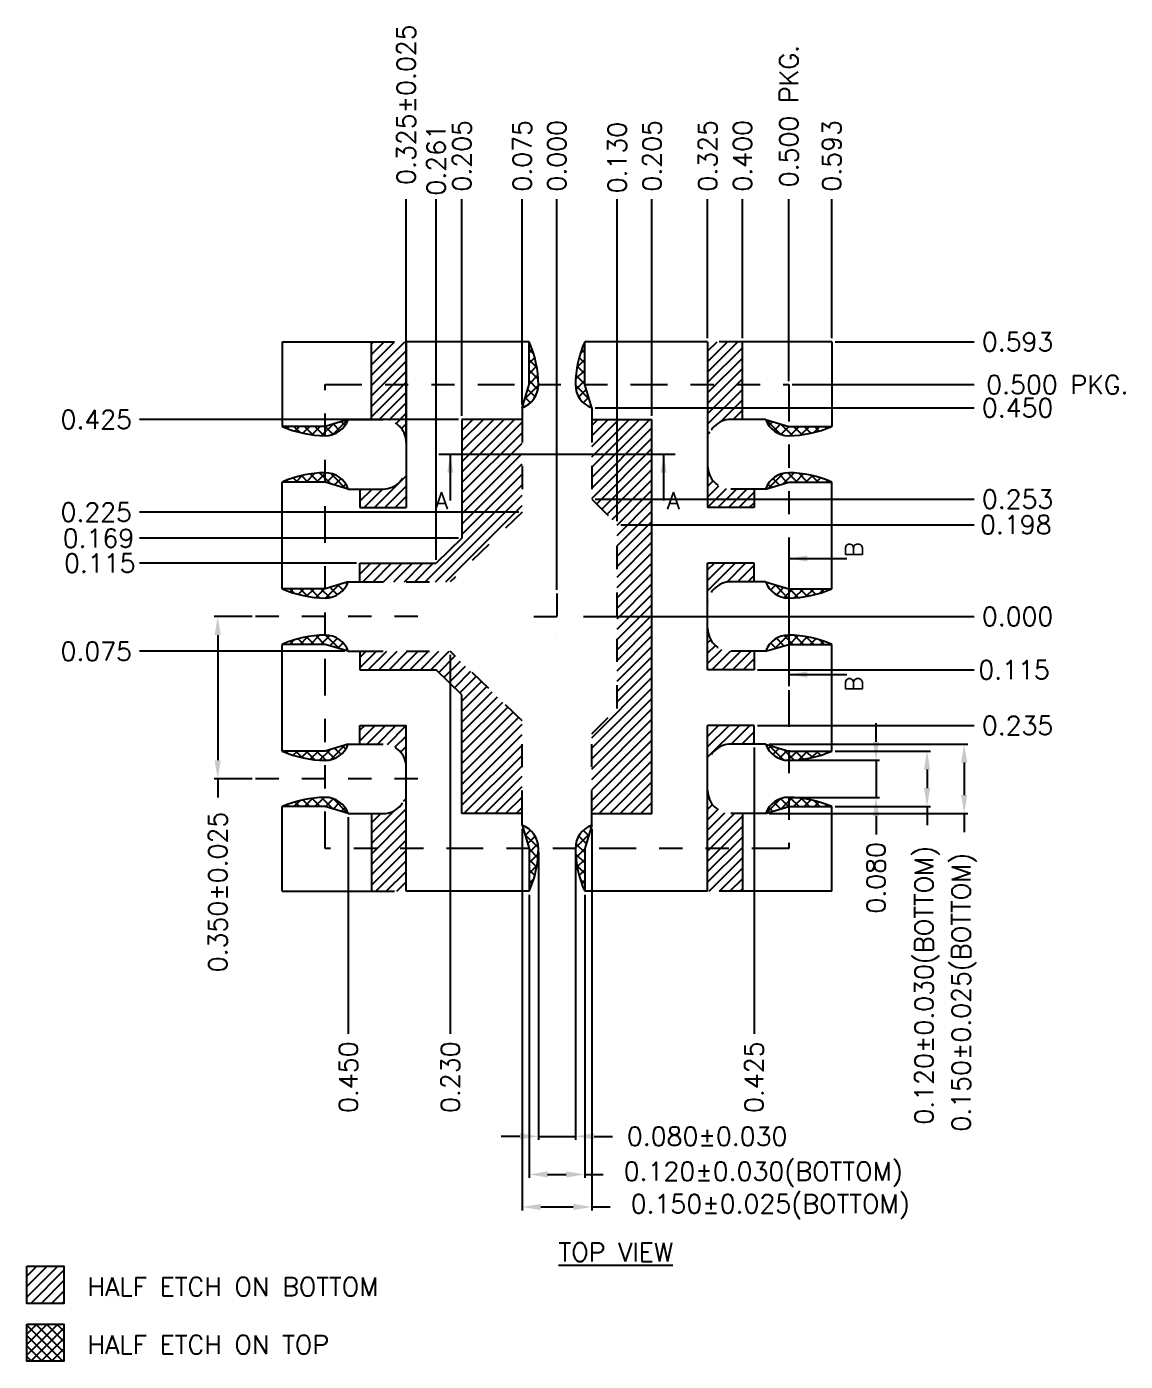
# Model space of a CAD drawing. Header units: millimetres. Extents: x 425.67 to 433.47, y 107.94 to 113.69.
# Drawn here: x 425.67 to 430.4, y 107.94 to 113.69 of the extents above; entities that cross this region are included whole.
import ezdxf
from ezdxf.enums import TextEntityAlignment as Align

# ---------------------------------------------------------------- set-up
doc = ezdxf.new("R2010")
doc.units = ezdxf.units.MM
doc.header["$LTSCALE"] = 0.5
doc.header["$PDMODE"] = 98
for name, pattern in [('CENTER', [50.8, 31.75, -6.35, 6.35, -6.35]), ('HIDDEN', [0.375, 0.25, -0.125]), ('PHANTOM2', [31.75, 15.875, -3.175, 3.175, -3.175, 3.175, -3.175])]:
    doc.linetypes.add(name, pattern=pattern)
for name, color, linetype in [('1D', 4, 'Continuous'), ('BTM', 7, 'HIDDEN'), ('CEN', 2, 'CENTER'), ('DIM', 3, 'Continuous'), ('HEB', 4, 'Continuous'), ('HET', 6, 'Continuous'), ('PKG', 1, 'PHANTOM2')]:
    doc.layers.add(name, color=color, linetype=linetype)
doc.styles.add('ADESK1', font='romans')
doc.styles.add('SIMPLEX', font='simplex.shx')
doc.dimstyles.new('Standard4', dxfattribs={"dimtxt": 0.08, "dimasz": 0.08, "dimexe": 0.015, "dimexo": 0.015, "dimgap": 0.027, "dimtad": 1, "dimdec": 3, "dimlfac": 0.5, "dimrnd": 0.0005, "dimzin": 1, "dimtxsty": 'SIMPLEX', "dimcen": 0.1905, "dimclrd": 256, "dimclre": 256, "dimclrt": 256, "dimazin": 3, "dimtp": 0.03, "dimtm": 0.05, "dimtfac": 0.8, "dimtdec": 3, "dimtmove": 0, "dimatfit": 3, "dimfxl": 0.05, "dimtzin": 4, "dimlwd": -1, "dimlwe": -1})
pattern_1 = [(45, (427.95316, 111.149152), (-0.02245064, 0.02245064), []), (135, (427.95316, 111.149152), (-0.02245064, -0.02245064), [])]

# ---------------------------------------------------------------- blocks, each defined once
blk = doc.blocks.new('*D101')
at = {"layer": 'Defpoints', "color": 0, "ltscale": 0.001, "transparency": 16777216}
for p in [(428.9532, 112.1492), (429.7532, 112.1492), (427.9532, 111.1492)]:
    blk.add_point(p, dxfattribs=at)
at = {"layer": 'DIM', "ltscale": 0.001, "transparency": 16777216}
blk.add_line((428.9682, 112.1492), (429.7532, 112.1492), dxfattribs=at)
at = {"layer": 'DIM', "color": 1, "ltscale": 0.001, "transparency": 16777216, "insert": (430.1116, 112.1492), "char_height": 0.08, "attachment_point": 5, "style": 'SIMPLEX'}
blk.add_mtext('\\A1;0.500 PKG.', dxfattribs=at)
blk = doc.blocks.new('*D102')
at = {"layer": 'Defpoints', "color": 0, "ltscale": 0.001, "transparency": 16777216}
for p in [(428.9532, 112.9492), (428.9532, 112.1492), (427.9532, 111.1492)]:
    blk.add_point(p, dxfattribs=at)
at = {"layer": 'DIM', "ltscale": 0.001, "transparency": 16777216}
blk.add_line((428.9532, 112.1642), (428.9532, 112.9492), dxfattribs=at)
at = {"layer": 'DIM', "color": 1, "ltscale": 0.001, "transparency": 16777216, "insert": (428.9532, 113.3076), "char_height": 0.08, "attachment_point": 5, "rotation": 90, "style": 'SIMPLEX'}
blk.add_mtext('\\A1;0.500 PKG.', dxfattribs=at)
blk = doc.blocks.new('*D103')
at = {"layer": 'Defpoints', "color": 0, "ltscale": 0.001, "transparency": 16777216}
for p in [(429.1382, 112.3342), (429.7532, 112.3342), (427.9532, 111.1492)]:
    blk.add_point(p, dxfattribs=at)
at = {"layer": 'DIM', "ltscale": 0.001, "transparency": 16777216}
blk.add_line((429.1532, 112.3342), (429.7532, 112.3342), dxfattribs=at)
at = {"layer": 'DIM', "ltscale": 0.001, "transparency": 16777216, "insert": (429.9402, 112.3342), "char_height": 0.08, "attachment_point": 5, "style": 'SIMPLEX'}
blk.add_mtext('\\A1;0.593', dxfattribs=at)
blk = doc.blocks.new('*D104')
at = {"layer": 'Defpoints', "color": 0, "ltscale": 0.001, "transparency": 16777216}
for p in [(429.1382, 112.9492), (429.1382, 112.3342), (427.9532, 111.1492)]:
    blk.add_point(p, dxfattribs=at)
at = {"layer": 'DIM', "ltscale": 0.001, "transparency": 16777216}
blk.add_line((429.1382, 112.3492), (429.1382, 112.9492), dxfattribs=at)
at = {"layer": 'DIM', "ltscale": 0.001, "transparency": 16777216, "insert": (429.1382, 113.1362), "char_height": 0.08, "attachment_point": 5, "rotation": 90, "style": 'SIMPLEX'}
blk.add_mtext('\\A1;0.593', dxfattribs=at)
blk = doc.blocks.new('*D105')
at = {"layer": 'Defpoints', "color": 0, "ltscale": 0.001, "transparency": 16777216}
for p in [(427.9532, 112.9492), (427.9532, 111.2492), (427.9532, 111.1492)]:
    blk.add_point(p, dxfattribs=at)
at = {"layer": 'DIM', "ltscale": 0.001, "transparency": 16777216}
blk.add_line((427.9532, 111.2642), (427.9532, 112.9492), dxfattribs=at)
at = {"layer": 'DIM', "ltscale": 0.001, "transparency": 16777216, "insert": (427.9532, 113.1362), "char_height": 0.08, "attachment_point": 5, "rotation": 90, "style": 'SIMPLEX'}
blk.add_mtext('\\A1;0.000', dxfattribs=at)
blk = doc.blocks.new('*D106')
at = {"layer": 'Defpoints', "color": 0, "ltscale": 0.001, "transparency": 16777216}
for p in [(427.9532, 111.1492), (428.0532, 111.1492), (429.7532, 111.1492)]:
    blk.add_point(p, dxfattribs=at)
at = {"layer": 'DIM', "ltscale": 0.001, "transparency": 16777216}
blk.add_line((428.0682, 111.1492), (429.7532, 111.1492), dxfattribs=at)
at = {"layer": 'DIM', "ltscale": 0.001, "transparency": 16777216, "insert": (429.9402, 111.1492), "char_height": 0.08, "attachment_point": 5, "style": 'SIMPLEX'}
blk.add_mtext('\\A1;0.000', dxfattribs=at)
blk = doc.blocks.new('*D107')
at = {"layer": 'Defpoints', "color": 0, "ltscale": 0.001, "transparency": 16777216}
for p in [(428.7532, 112.9492), (428.7532, 112.3342), (427.9532, 111.1492)]:
    blk.add_point(p, dxfattribs=at)
at = {"layer": 'DIM', "ltscale": 0.001, "transparency": 16777216}
blk.add_line((428.7532, 112.3492), (428.7532, 112.9492), dxfattribs=at)
at = {"layer": 'DIM', "ltscale": 0.001, "transparency": 16777216, "insert": (428.7532, 113.1362), "char_height": 0.08, "attachment_point": 5, "rotation": 90, "style": 'SIMPLEX'}
blk.add_mtext('\\A1;0.400', dxfattribs=at)
blk = doc.blocks.new('*D108')
at = {"layer": 'Defpoints', "color": 0, "ltscale": 0.001, "transparency": 16777216}
for p in [(428.6032, 112.9492), (428.6032, 112.3342), (427.9532, 111.1492)]:
    blk.add_point(p, dxfattribs=at)
at = {"layer": 'DIM', "ltscale": 0.001, "transparency": 16777216}
blk.add_line((428.6032, 112.3492), (428.6032, 112.9492), dxfattribs=at)
at = {"layer": 'DIM', "ltscale": 0.001, "transparency": 16777216, "insert": (428.6032, 113.1362), "char_height": 0.08, "attachment_point": 5, "rotation": 90, "style": 'SIMPLEX'}
blk.add_mtext('\\A1;0.325', dxfattribs=at)
blk = doc.blocks.new('*D109')
at = {"layer": 'Defpoints', "color": 0, "ltscale": 0.001, "transparency": 16777216}
for p in [(428.3632, 112.9492), (428.3632, 111.9992), (427.9532, 111.1492)]:
    blk.add_point(p, dxfattribs=at)
at = {"layer": 'DIM', "ltscale": 0.001, "transparency": 16777216}
blk.add_line((428.3632, 112.0142), (428.3632, 112.9492), dxfattribs=at)
at = {"layer": 'DIM', "ltscale": 0.001, "transparency": 16777216, "insert": (428.3632, 113.1362), "char_height": 0.08, "attachment_point": 5, "rotation": 90, "style": 'SIMPLEX'}
blk.add_mtext('\\A1;0.205', dxfattribs=at)
blk = doc.blocks.new('*D110')
at = {"layer": 'Defpoints', "color": 0, "ltscale": 0.001, "transparency": 16777216}
for p in [(428.2132, 112.9492), (428.2132, 111.5452), (427.9532, 111.1492)]:
    blk.add_point(p, dxfattribs=at)
at = {"layer": 'DIM', "ltscale": 0.001, "transparency": 16777216}
blk.add_line((428.2132, 111.5602), (428.2132, 112.9492), dxfattribs=at)
at = {"layer": 'DIM', "ltscale": 0.001, "transparency": 16777216, "insert": (428.2132, 113.1285), "char_height": 0.08, "attachment_point": 5, "rotation": 90, "style": 'SIMPLEX'}
blk.add_mtext('\\A1;0.130', dxfattribs=at)
blk = doc.blocks.new('*D111')
at = {"layer": 'Defpoints', "color": 0, "ltscale": 0.001, "transparency": 16777216}
for p in [(428.2132, 111.5452), (429.7532, 111.5452), (427.9532, 111.1492)]:
    blk.add_point(p, dxfattribs=at)
at = {"layer": 'DIM', "ltscale": 0.001, "transparency": 16777216}
blk.add_line((428.2282, 111.5452), (429.7532, 111.5452), dxfattribs=at)
at = {"layer": 'DIM', "ltscale": 0.001, "transparency": 16777216, "insert": (429.9325, 111.5452), "char_height": 0.08, "attachment_point": 5, "style": 'SIMPLEX'}
blk.add_mtext('\\A1;0.198', dxfattribs=at)
blk = doc.blocks.new('*D112')
at = {"layer": 'Defpoints', "color": 0, "ltscale": 0.001, "transparency": 16777216}
for p in [(428.1032, 111.6552), (429.7532, 111.6552), (427.9532, 111.1492)]:
    blk.add_point(p, dxfattribs=at)
at = {"layer": 'DIM', "ltscale": 0.001, "transparency": 16777216}
blk.add_line((428.1182, 111.6552), (429.7532, 111.6552), dxfattribs=at)
at = {"layer": 'DIM', "ltscale": 0.001, "transparency": 16777216, "insert": (429.9402, 111.6552), "char_height": 0.08, "attachment_point": 5, "style": 'SIMPLEX'}
blk.add_mtext('\\A1;0.253', dxfattribs=at)
blk = doc.blocks.new('*D113')
at = {"layer": 'Defpoints', "color": 0, "ltscale": 0.001, "transparency": 16777216}
for p in [(426.1532, 111.5992), (427.8032, 111.5992), (427.9532, 111.1492)]:
    blk.add_point(p, dxfattribs=at)
at = {"layer": 'DIM', "ltscale": 0.001, "transparency": 16777216}
blk.add_line((427.7882, 111.5992), (426.1532, 111.5992), dxfattribs=at)
at = {"layer": 'DIM', "ltscale": 0.001, "transparency": 16777216, "insert": (425.9662, 111.5992), "char_height": 0.08, "attachment_point": 5, "style": 'SIMPLEX'}
blk.add_mtext('\\A1;0.225', dxfattribs=at)
blk = doc.blocks.new('*D114')
at = {"layer": 'Defpoints', "color": 0, "ltscale": 0.001, "transparency": 16777216}
for p in [(426.1532, 111.3792), (427.1032, 111.3792), (427.9532, 111.1492)]:
    blk.add_point(p, dxfattribs=at)
at = {"layer": 'DIM', "ltscale": 0.001, "transparency": 16777216}
blk.add_line((427.0882, 111.3792), (426.1532, 111.3792), dxfattribs=at)
at = {"layer": 'DIM', "ltscale": 0.001, "transparency": 16777216, "insert": (425.9814, 111.3792), "char_height": 0.08, "attachment_point": 5, "style": 'SIMPLEX'}
blk.add_mtext('\\A1;0.115', dxfattribs=at)
blk = doc.blocks.new('*D115')
at = {"layer": 'Defpoints', "color": 0, "ltscale": 0.001, "transparency": 16777216}
for p in [(427.9532, 111.1492), (428.8032, 110.9192), (429.7532, 110.9192)]:
    blk.add_point(p, dxfattribs=at)
at = {"layer": 'DIM', "ltscale": 0.001, "transparency": 16777216}
blk.add_line((428.8182, 110.9192), (429.7532, 110.9192), dxfattribs=at)
at = {"layer": 'DIM', "ltscale": 0.001, "transparency": 16777216, "insert": (429.9249, 110.9192), "char_height": 0.08, "attachment_point": 5, "style": 'SIMPLEX'}
blk.add_mtext('\\A1;0.115', dxfattribs=at)
blk = doc.blocks.new('*D116')
at = {"layer": 'Defpoints', "color": 0, "ltscale": 0.001, "transparency": 16777216}
for p in [(427.9532, 111.1492), (428.8032, 110.6792), (429.7532, 110.6792)]:
    blk.add_point(p, dxfattribs=at)
at = {"layer": 'DIM', "ltscale": 0.001, "transparency": 16777216}
blk.add_line((428.8182, 110.6792), (429.7532, 110.6792), dxfattribs=at)
at = {"layer": 'DIM', "ltscale": 0.001, "transparency": 16777216, "insert": (429.9402, 110.6792), "char_height": 0.08, "attachment_point": 5, "style": 'SIMPLEX'}
blk.add_mtext('\\A1;0.235', dxfattribs=at)
blk = doc.blocks.new('*D117')
at = {"layer": 'Defpoints', "color": 0, "ltscale": 0.001, "transparency": 16777216}
for p in [(427.9532, 111.1492), (428.8032, 110.5992), (428.8032, 109.3492)]:
    blk.add_point(p, dxfattribs=at)
at = {"layer": 'DIM', "ltscale": 0.001, "transparency": 16777216}
blk.add_line((428.8032, 110.5842), (428.8032, 109.3492), dxfattribs=at)
at = {"layer": 'DIM', "ltscale": 0.001, "transparency": 16777216, "insert": (428.8032, 109.1622), "char_height": 0.08, "attachment_point": 5, "rotation": 90, "style": 'SIMPLEX'}
blk.add_mtext('\\A1;0.425', dxfattribs=at)
blk = doc.blocks.new('*D118')
at = {"layer": 'Defpoints', "color": 0, "ltscale": 0.001, "transparency": 16777216}
for p in [(427.5432, 112.9492), (427.5432, 111.9992), (427.9532, 111.1492)]:
    blk.add_point(p, dxfattribs=at)
at = {"layer": 'DIM', "ltscale": 0.001, "transparency": 16777216}
blk.add_line((427.5432, 112.0142), (427.5432, 112.9492), dxfattribs=at)
at = {"layer": 'DIM', "ltscale": 0.001, "transparency": 16777216, "insert": (427.5432, 113.1362), "char_height": 0.08, "attachment_point": 5, "rotation": 90, "style": 'SIMPLEX'}
blk.add_mtext('\\A1;0.205', dxfattribs=at)
blk = doc.blocks.new('*D119')
at = {"layer": 'Defpoints', "color": 0, "ltscale": 0.001, "transparency": 16777216}
for p in [(427.9532, 111.1492), (427.4932, 110.9992), (427.4932, 109.3492)]:
    blk.add_point(p, dxfattribs=at)
at = {"layer": 'DIM', "ltscale": 0.001, "transparency": 16777216}
blk.add_line((427.4932, 110.9842), (427.4932, 109.3492), dxfattribs=at)
at = {"layer": 'DIM', "ltscale": 0.001, "transparency": 16777216, "insert": (427.4932, 109.1622), "char_height": 0.08, "attachment_point": 5, "rotation": 90, "style": 'SIMPLEX'}
blk.add_mtext('\\A1;0.230', dxfattribs=at)
blk = doc.blocks.new('*D120')
at = {"layer": 'Defpoints', "color": 0, "ltscale": 0.001, "transparency": 16777216}
for p in [(427.432, 112.9492), (427.432, 111.3792), (427.9532, 111.1492)]:
    blk.add_point(p, dxfattribs=at)
at = {"layer": 'DIM', "ltscale": 0.001, "transparency": 16777216}
blk.add_line((427.432, 111.3942), (427.432, 112.9492), dxfattribs=at)
at = {"layer": 'DIM', "ltscale": 0.001, "transparency": 16777216, "insert": (427.432, 113.119), "char_height": 0.08, "attachment_point": 5, "rotation": 90, "style": 'SIMPLEX'}
blk.add_mtext('\\A1;0.261', dxfattribs=at)
blk = doc.blocks.new('*D121')
at = {"layer": 'Defpoints', "color": 0, "ltscale": 0.001, "transparency": 16777216}
for p in [(426.1532, 111.4867), (427.5432, 111.4867), (427.9532, 111.1492)]:
    blk.add_point(p, dxfattribs=at)
at = {"layer": 'DIM', "ltscale": 0.001, "transparency": 16777216}
blk.add_line((427.5282, 111.4867), (426.1532, 111.4867), dxfattribs=at)
at = {"layer": 'DIM', "ltscale": 0.001, "transparency": 16777216, "insert": (425.9757, 111.4867), "char_height": 0.08, "attachment_point": 5, "style": 'SIMPLEX'}
blk.add_mtext('\\A1;0.169', dxfattribs=at)
blk = doc.blocks.new('*D122')
at = {"layer": 'Defpoints', "color": 0, "ltscale": 0.001, "transparency": 16777216}
for p in [(427.9532, 111.1492), (426.1532, 110.9992), (427.0532, 110.9992)]:
    blk.add_point(p, dxfattribs=at)
at = {"layer": 'DIM', "ltscale": 0.001, "transparency": 16777216}
blk.add_line((427.0382, 110.9992), (426.1532, 110.9992), dxfattribs=at)
at = {"layer": 'DIM', "ltscale": 0.001, "transparency": 16777216, "insert": (425.9662, 110.9992), "char_height": 0.08, "attachment_point": 5, "style": 'SIMPLEX'}
blk.add_mtext('\\A1;0.075', dxfattribs=at)
blk = doc.blocks.new('*D123')
at = {"layer": 'Defpoints', "color": 0, "ltscale": 0.001, "transparency": 16777216}
for p in [(427.8032, 112.9492), (427.8032, 112.0492), (427.9532, 111.1492)]:
    blk.add_point(p, dxfattribs=at)
at = {"layer": 'DIM', "ltscale": 0.001, "transparency": 16777216}
blk.add_line((427.8032, 112.0642), (427.8032, 112.9492), dxfattribs=at)
at = {"layer": 'DIM', "ltscale": 0.001, "transparency": 16777216, "insert": (427.8032, 113.1362), "char_height": 0.08, "attachment_point": 5, "rotation": 90, "style": 'SIMPLEX'}
blk.add_mtext('\\A1;0.075', dxfattribs=at)
blk = doc.blocks.new('*D124')
at = {"layer": 'Defpoints', "color": 0, "ltscale": 0.001, "transparency": 16777216}
for p in [(426.1532, 111.9992), (427.5432, 111.9992), (427.9532, 111.1492)]:
    blk.add_point(p, dxfattribs=at)
at = {"layer": 'DIM', "ltscale": 0.001, "transparency": 16777216}
blk.add_line((427.5282, 111.9992), (426.1532, 111.9992), dxfattribs=at)
at = {"layer": 'DIM', "ltscale": 0.001, "transparency": 16777216, "insert": (425.9662, 111.9992), "char_height": 0.08, "attachment_point": 5, "style": 'SIMPLEX'}
blk.add_mtext('\\A1;0.425', dxfattribs=at)
blk = doc.blocks.new('*D125')
at = {"layer": 'Defpoints', "color": 0, "ltscale": 0.001, "transparency": 16777216}
for p in [(427.9532, 111.1492), (427.0532, 110.2992), (427.0532, 109.3492)]:
    blk.add_point(p, dxfattribs=at)
at = {"layer": 'DIM', "ltscale": 0.001, "transparency": 16777216}
blk.add_line((427.0532, 110.2842), (427.0532, 109.3492), dxfattribs=at)
at = {"layer": 'DIM', "ltscale": 0.001, "transparency": 16777216, "insert": (427.0532, 109.1622), "char_height": 0.08, "attachment_point": 5, "rotation": 90, "style": 'SIMPLEX'}
blk.add_mtext('\\A1;0.450', dxfattribs=at)
blk = doc.blocks.new('*D126')
at = {"layer": 'Defpoints', "color": 0, "ltscale": 0.001, "transparency": 16777216}
for p in [(428.1032, 112.0492), (429.7532, 112.0492), (427.9532, 111.1492)]:
    blk.add_point(p, dxfattribs=at)
at = {"layer": 'DIM', "ltscale": 0.001, "transparency": 16777216}
blk.add_line((428.1182, 112.0492), (429.7532, 112.0492), dxfattribs=at)
at = {"layer": 'DIM', "ltscale": 0.001, "transparency": 16777216, "insert": (429.9402, 112.0492), "char_height": 0.08, "attachment_point": 5, "style": 'SIMPLEX'}
blk.add_mtext('\\A1;0.450', dxfattribs=at)
blk = doc.blocks.new('*D127')
at = {"layer": 'Defpoints', "color": 0, "ltscale": 0.001, "transparency": 16777216}
for p in [(428.8532, 110.5992), (428.8532, 110.2992), (429.7098, 110.2992)]:
    blk.add_point(p, dxfattribs=at)
at = {"layer": 'DIM', "ltscale": 0.001, "transparency": 16777216}
for p, q in [((428.8682, 110.5992), (429.7248, 110.5992)), ((429.7098, 110.5192), (429.7098, 110.3792)), ((428.8682, 110.2992), (429.7248, 110.2992)), ((429.7098, 110.2992), (429.7098, 110.2192))]:
    blk.add_line(p, q, dxfattribs=at)
for points in [[(429.6965, 110.5192), (429.7231, 110.5192), (429.7098, 110.5992)], [(429.6965, 110.3792), (429.7231, 110.3792), (429.7098, 110.2992)]]:
    blk.add_solid(points, dxfattribs=at)
at = {"layer": 'DIM', "ltscale": 0.001, "transparency": 16777216, "insert": (429.7098, 109.5293), "char_height": 0.08, "attachment_point": 5, "rotation": 90, "style": 'SIMPLEX'}
blk.add_mtext('\\A1;0.150%%p0.025(BOTTOM)', dxfattribs=at)
blk = doc.blocks.new('*D128')
at = {"layer": 'Defpoints', "color": 0, "ltscale": 0.001, "transparency": 16777216}
for p in [(429.1382, 110.5692), (429.1382, 110.3292), (429.5497, 110.3292)]:
    blk.add_point(p, dxfattribs=at)
at = {"layer": 'DIM', "ltscale": 0.001, "transparency": 16777216}
for p, q in [((429.1532, 110.5692), (429.5647, 110.5692)), ((429.5497, 110.4892), (429.5497, 110.4092)), ((429.1532, 110.3292), (429.5647, 110.3292)), ((429.5497, 110.3292), (429.5497, 110.2492))]:
    blk.add_line(p, q, dxfattribs=at)
for points in [[(429.5363, 110.4892), (429.563, 110.4892), (429.5497, 110.5692)], [(429.5363, 110.4092), (429.563, 110.4092), (429.5497, 110.3292)]]:
    blk.add_solid(points, dxfattribs=at)
at = {"layer": 'DIM', "ltscale": 0.001, "transparency": 16777216, "insert": (429.5497, 109.5593), "char_height": 0.08, "attachment_point": 5, "rotation": 90, "style": 'SIMPLEX'}
blk.add_mtext('\\A1;0.120%%P0.030(BOTTOM)', dxfattribs=at)
blk = doc.blocks.new('*D129')
at = {"layer": 'Defpoints', "color": 0, "ltscale": 0.001, "transparency": 16777216}
for p in [(428.9532, 110.5292), (428.9532, 110.3692), (429.3296, 110.3692)]:
    blk.add_point(p, dxfattribs=at)
at = {"layer": 'DIM', "ltscale": 0.001, "transparency": 16777216}
for p, q in [((429.3296, 110.6092), (429.3296, 110.6892)), ((428.9682, 110.5292), (429.3446, 110.5292)), ((429.3296, 110.5292), (429.3296, 110.3692)), ((428.9682, 110.3692), (429.3446, 110.3692)), ((429.3296, 110.2892), (429.3296, 110.2092))]:
    blk.add_line(p, q, dxfattribs=at)
for points in [[(429.3163, 110.6092), (429.3429, 110.6092), (429.3296, 110.5292)], [(429.3163, 110.2892), (429.3429, 110.2892), (429.3296, 110.3692)]]:
    blk.add_solid(points, dxfattribs=at)
at = {"layer": 'DIM', "ltscale": 0.001, "transparency": 16777216, "insert": (429.3296, 110.0222), "char_height": 0.08, "attachment_point": 5, "rotation": 90, "style": 'SIMPLEX'}
blk.add_mtext('\\A1;0.080', dxfattribs=at)
blk = doc.blocks.new('*D130')
at = {"layer": 'Defpoints', "color": 0, "ltscale": 0.001, "transparency": 16777216}
for p in [(427.8032, 110.2492), (428.1032, 110.2492), (428.1032, 108.6028)]:
    blk.add_point(p, dxfattribs=at)
at = {"layer": 'DIM', "ltscale": 0.001, "transparency": 16777216}
for p, q in [((427.8032, 110.2342), (427.8032, 108.5878)), ((428.1032, 110.2342), (428.1032, 108.5878)), ((427.8832, 108.6028), (428.0232, 108.6028)), ((428.1032, 108.6028), (428.1832, 108.6028))]:
    blk.add_line(p, q, dxfattribs=at)
for points in [[(427.8832, 108.6161), (427.8832, 108.5894), (427.8032, 108.6028)], [(428.0232, 108.6161), (428.0232, 108.5894), (428.1032, 108.6028)]]:
    blk.add_solid(points, dxfattribs=at)
at = {"layer": 'DIM', "ltscale": 0.001, "transparency": 16777216, "insert": (428.873, 108.6028), "char_height": 0.08, "attachment_point": 5, "style": 'SIMPLEX'}
blk.add_mtext('\\A1;0.150%%p0.025(BOTTOM)', dxfattribs=at)
blk = doc.blocks.new('*D140')
at = {"layer": 'Defpoints', "color": 0, "ltscale": 0.001, "transparency": 16777216}
for p in [(426.6532, 111.1492), (426.4901, 110.4492), (426.6532, 110.4492)]:
    blk.add_point(p, dxfattribs=at)
at = {"layer": 'DIM', "ltscale": 0.001, "transparency": 16777216}
for p, q in [((426.6382, 111.1492), (426.4751, 111.1492)), ((426.4901, 111.0692), (426.4901, 110.5292)), ((426.6382, 110.4492), (426.4751, 110.4492)), ((426.4901, 110.4492), (426.4901, 110.3692))]:
    blk.add_line(p, q, dxfattribs=at)
for points in [[(426.4767, 111.0692), (426.5034, 111.0692), (426.4901, 111.1492)], [(426.4767, 110.5292), (426.5034, 110.5292), (426.4901, 110.4492)]]:
    blk.add_solid(points, dxfattribs=at)
at = {"layer": 'DIM', "ltscale": 0.001, "transparency": 16777216, "insert": (426.4901, 109.9612), "char_height": 0.08, "attachment_point": 5, "rotation": 90, "style": 'SIMPLEX'}
blk.add_mtext('\\A1;0.350%%P0.025', dxfattribs=at)
blk = doc.blocks.new('*D141')
at = {"layer": 'Defpoints', "color": 0, "ltscale": 0.001, "transparency": 16777216}
for p in [(427.8332, 109.9642), (428.0732, 109.9642), (428.0732, 108.7431)]:
    blk.add_point(p, dxfattribs=at)
at = {"layer": 'DIM', "ltscale": 0.001, "transparency": 16777216}
for p, q in [((427.8332, 109.9492), (427.8332, 108.7281)), ((428.0732, 109.9492), (428.0732, 108.7281)), ((427.9132, 108.7431), (427.9932, 108.7431)), ((428.0732, 108.7431), (428.1532, 108.7431))]:
    blk.add_line(p, q, dxfattribs=at)
for points in [[(427.9132, 108.7565), (427.9132, 108.7298), (427.8332, 108.7431)], [(427.9932, 108.7565), (427.9932, 108.7298), (428.0732, 108.7431)]]:
    blk.add_solid(points, dxfattribs=at)
at = {"layer": 'DIM', "ltscale": 0.001, "transparency": 16777216, "insert": (428.843, 108.7431), "char_height": 0.08, "attachment_point": 5, "style": 'SIMPLEX'}
blk.add_mtext('\\A1;0.120%%P0.030(BOTTOM)', dxfattribs=at)
blk = doc.blocks.new('*D142')
at = {"layer": 'Defpoints', "color": 0, "ltscale": 0.001, "transparency": 16777216}
for p in [(427.8732, 110.1492), (428.0332, 110.1492), (428.0332, 108.9071)]:
    blk.add_point(p, dxfattribs=at)
at = {"layer": 'DIM', "ltscale": 0.001, "transparency": 16777216}
for p, q in [((427.8732, 110.1342), (427.8732, 108.8921)), ((428.0332, 110.1342), (428.0332, 108.8921)), ((427.7932, 108.9071), (427.7132, 108.9071)), ((427.8732, 108.9071), (428.0332, 108.9071)), ((428.1132, 108.9071), (428.1932, 108.9071))]:
    blk.add_line(p, q, dxfattribs=at)
for points in [[(427.7932, 108.9205), (427.7932, 108.8938), (427.8732, 108.9071)], [(428.1132, 108.9205), (428.1132, 108.8938), (428.0332, 108.9071)]]:
    blk.add_solid(points, dxfattribs=at)
at = {"layer": 'DIM', "ltscale": 0.001, "transparency": 16777216, "insert": (428.6011, 108.9071), "char_height": 0.08, "attachment_point": 5, "style": 'SIMPLEX'}
blk.add_mtext('\\A1;0.080%%P0.030', dxfattribs=at)
blk = doc.blocks.new('*D181')
at = {"layer": 'Defpoints', "color": 0, "ltscale": 0.001, "transparency": 16777216}
for p in [(427.3032, 112.9492), (427.3032, 111.8992), (427.9532, 111.1492)]:
    blk.add_point(p, dxfattribs=at)
at = {"layer": 'DIM', "ltscale": 0.001, "transparency": 16777216}
blk.add_line((427.3032, 111.9142), (427.3032, 112.9492), dxfattribs=at)
at = {"layer": 'DIM', "ltscale": 0.001, "transparency": 16777216, "insert": (427.3032, 113.3571), "char_height": 0.08, "attachment_point": 5, "rotation": 90, "style": 'SIMPLEX'}
blk.add_mtext('\\A1;0.325%%P0.025', dxfattribs=at)

msp = doc.modelspace()

# ---------------------------------------------------------------- hatches: boundary and pattern name
at = {"layer": 'HEB'}
h = msp.add_hatch(dxfattribs=at)
h.set_pattern_fill('ANSI31', color=256, scale=0.01)
h.set_pattern_definition([(45, (427.95316, 111.149152), (-0.02245064, 0.02245064), [])])
h.paths.add_polyline_path([(428.8032, 111.6992), (428.7032, 111.6992, -0.414214), (428.6032, 111.7992), (428.6032, 111.6192), (428.8032, 111.6192)])
h.paths.add_polyline_path([(428.7532, 112.1492), (428.6032, 112.1492), (428.6032, 111.8992, -0.414214), (428.7032, 111.9992), (428.7532, 111.9992)])
h.paths.add_polyline_path([(428.7532, 112.3342), (428.6032, 112.3342), (428.6032, 112.1492), (428.7532, 112.1492)])
h.paths.add_polyline_path([(427.3032, 110.6792), (427.1032, 110.6792), (427.1032, 110.5992), (427.2032, 110.5992, -0.414214), (427.3032, 110.4992)], flags=17)
h.paths.add_polyline_path([(427.3032, 110.3992, -0.414214), (427.2032, 110.2992), (427.1532, 110.2992), (427.1532, 110.1492), (427.3032, 110.1492)])
h.paths.add_polyline_path([(427.3032, 110.1492), (427.1532, 110.1492), (427.1532, 109.9642), (427.3032, 109.9642)])
h.paths.add_polyline_path([(428.7532, 110.1492), (428.6032, 110.1492), (428.6032, 109.9642), (428.7532, 109.9642)])
h.paths.add_polyline_path([(428.7532, 110.2992), (428.7032, 110.2992, -0.414214), (428.6032, 110.3992), (428.6032, 110.1492), (428.7532, 110.1492)])
h.paths.add_polyline_path([(428.8032, 110.6792), (428.6032, 110.6792), (428.6032, 110.4992, -0.414214), (428.7032, 110.5992), (428.8032, 110.5992)])
h.paths.add_polyline_path([(428.8032, 110.9992), (428.7032, 110.9992, -0.414214), (428.6032, 111.0992), (428.6032, 110.9192), (428.8032, 110.9192)])
h.paths.add_polyline_path([(428.8032, 111.3792), (428.6032, 111.3792), (428.6032, 111.1992, -0.414214), (428.7032, 111.2992), (428.8032, 111.2992)])
h.paths.add_polyline_path([(427.3032, 111.7992, -0.414214), (427.2032, 111.6992), (427.1032, 111.6992), (427.1032, 111.6192), (427.3032, 111.6192)], flags=17)
h.paths.add_polyline_path([(427.3032, 112.1492), (427.1532, 112.1492), (427.1532, 111.9992), (427.2032, 111.9992, -0.414214), (427.3032, 111.8992)])
h.paths.add_polyline_path([(427.3032, 112.3342), (427.1532, 112.3342), (427.1532, 112.1492), (427.3032, 112.1492)])
h.paths.add_polyline_path([(427.8032, 111.9992), (427.5432, 111.9992), (427.5432, 111.4867), (427.432, 111.3792), (427.1032, 111.3792), (427.1032, 111.2992), (427.4932, 111.2992), (427.8032, 111.5992)])
h.paths.add_polyline_path([(428.3632, 111.9992), (428.1032, 111.9992), (428.1032, 111.6552), (428.2132, 111.5452), (428.2132, 110.7532), (428.1032, 110.6432), (428.1032, 110.2992), (428.3632, 110.2992)])
h.paths.add_polyline_path([(427.8032, 110.6992), (427.4932, 110.9992), (427.1032, 110.9992), (427.1032, 110.9192), (427.432, 110.9192), (427.5432, 110.8116), (427.5432, 110.2992), (427.8032, 110.2992)])
h = msp.add_hatch(dxfattribs=at)
h.set_pattern_fill('ANSI31', color=256, scale=0.01)
h.set_pattern_definition([(45, (427.95316, 111.399152), (-0.02245064, 0.02245064), [])])
h.paths.add_polyline_path([(425.8269, 108.187), (425.8269, 108.3478), (425.6661, 108.3478), (425.6661, 108.187)])
at = {"layer": 'HET', "ltscale": 0.001}
h = msp.add_hatch(dxfattribs=at)
h.set_pattern_fill('ANSI37', color=256, scale=0.01)
h.set_pattern_definition(pattern_1)
h.paths.add_polyline_path([(428.0732, 112.3342, 0.104729), (428.0332, 112.1477, 0.317555), (428.1032, 112.0492), (428.0732, 112.1492)])
h.paths.add_polyline_path([(427.8332, 112.3342), (427.8332, 112.1492), (427.8032, 112.0492, 0.317555), (427.8732, 112.1477, 0.104729)])
h.paths.add_polyline_path([(427.0532, 111.9992), (426.9532, 111.9692), (426.7682, 111.9692, 0.104729), (426.9546, 111.9291, 0.317555)])
h.paths.add_polyline_path([(426.9546, 111.7692, 0.104729), (426.7682, 111.7292), (426.9532, 111.7292), (427.0532, 111.6992, 0.317555)])
h.paths.add_polyline_path([(427.0532, 111.2992), (426.9532, 111.2692), (426.7682, 111.2692, 0.104729), (426.9546, 111.2291, 0.317555)])
h.paths.add_polyline_path([(426.9546, 111.0692, 0.104729), (426.7682, 111.0292), (426.9532, 111.0292), (427.0532, 110.9992, 0.317555)])
h.paths.add_polyline_path([(427.0532, 110.5992), (426.9532, 110.5692), (426.7682, 110.5692, 0.104729), (426.9546, 110.5291, 0.317555)])
h.paths.add_polyline_path([(426.9546, 110.3692, 0.104729), (426.7682, 110.3292), (426.9532, 110.3292), (427.0532, 110.2992, 0.317555)])
h.paths.add_polyline_path([(427.8732, 110.1506, 0.317555), (427.8032, 110.2492), (427.8332, 110.1492), (427.8332, 109.9642, 0.104729)])
h.paths.add_polyline_path([(428.0732, 110.1492), (428.1032, 110.2492, 0.317555), (428.0332, 110.1506, 0.104729), (428.0732, 109.9642)])
h.paths.add_polyline_path([(428.9517, 110.3692, 0.317555), (428.8532, 110.2992), (428.9532, 110.3292), (429.1382, 110.3292, 0.104729)])
h.paths.add_polyline_path([(429.1382, 110.5692), (428.9532, 110.5692), (428.8532, 110.5992, 0.317555), (428.9517, 110.5291, 0.104729)])
h.paths.add_polyline_path([(428.9517, 111.0692, 0.317555), (428.8532, 110.9992), (428.9532, 111.0292), (429.1382, 111.0292, 0.104729)])
h.paths.add_polyline_path([(429.1382, 111.2692), (428.9532, 111.2692), (428.8532, 111.2992, 0.317555), (428.9517, 111.2291, 0.104729)])
h.paths.add_polyline_path([(428.9517, 111.7692, 0.317555), (428.8532, 111.6992), (428.9532, 111.7292), (429.1382, 111.7292, 0.104729)])
h.paths.add_polyline_path([(429.1382, 111.9692), (428.9532, 111.9692), (428.8532, 111.9992, 0.317555), (428.9517, 111.9291, 0.104729)])
h = msp.add_hatch(dxfattribs=at)
h.set_pattern_fill('ANSI37', color=256, scale=0.01)
h.set_pattern_definition(pattern_1)
h.paths.add_polyline_path([(425.8269, 107.937), (425.8269, 108.0978), (425.6661, 108.0978), (425.6661, 107.937)])

# ---------------------------------------------------------------- linework, layer by layer
at = {"color": 0, "linetype": 'ByBlock'}
for p, q in [((426.7682, 112.3342), (426.7682, 111.9692)), ((426.7682, 112.3342), (427.1532, 112.3342)), ((427.1532, 111.9992), (427.1532, 112.3342)), ((427.8332, 112.3342), (427.3032, 112.3342)), ((427.8332, 112.1492), (427.8332, 112.3342)), ((428.0732, 112.1492), (428.0732, 112.3342)), ((428.6032, 112.3342), (428.0732, 112.3342)), ((428.7532, 111.9992), (428.7532, 112.3342)), ((429.1382, 112.3342), (428.7532, 112.3342)), ((429.1382, 112.3342), (429.1382, 111.9692)), ((427.8032, 112.0492), (427.8332, 112.1492)), ((428.1032, 112.0492), (428.0732, 112.1492)), ((427.8032, 112.0492), (427.8032, 111.9992)), ((428.1032, 112.0492), (428.1032, 111.9992)), ((426.9532, 111.9692), (426.7682, 111.9692)), ((427.0532, 111.9992), (426.9532, 111.9692)), ((427.0532, 111.9992), (427.1532, 111.9992)), ((427.8032, 111.9992), (427.5432, 111.9992)), ((427.5432, 111.9992), (427.5432, 111.4867)), ((428.1032, 111.9992), (428.3632, 111.9992)), ((428.3632, 110.2992), (428.3632, 111.9992)), ((428.8532, 111.9992), (428.7532, 111.9992)), ((428.8532, 111.9992), (428.9532, 111.9692)), ((428.9532, 111.9692), (429.1382, 111.9692)), ((426.7682, 111.2692), (426.7682, 111.7292)), ((426.9532, 111.7292), (426.7682, 111.7292)), ((427.0532, 111.6992), (426.9532, 111.7292)), ((428.8532, 111.6992), (428.9532, 111.7292)), ((428.9532, 111.7292), (429.1382, 111.7292)), ((429.1382, 111.2692), (429.1382, 111.7292)), ((427.0532, 111.6992), (427.1032, 111.6992)), ((427.1032, 111.6992), (427.1032, 111.6192)), ((428.8532, 111.6992), (428.8032, 111.6992)), ((428.8032, 111.6992), (428.8032, 111.6192)), ((427.1032, 111.6192), (427.3032, 111.6192)), ((428.8032, 111.6192), (428.6032, 111.6192)), ((427.5432, 111.4867), (427.432, 111.3792)), ((427.1032, 111.2992), (427.1032, 111.3792)), ((427.1032, 111.3792), (427.432, 111.3792)), ((428.8032, 111.3792), (428.6032, 111.3792)), ((428.6032, 110.9192), (428.6032, 111.3792)), ((428.8032, 111.2992), (428.8032, 111.3792)), ((426.9532, 111.2692), (426.7682, 111.2692)), ((427.0532, 111.2992), (426.9532, 111.2692)), ((427.0532, 111.2992), (427.1032, 111.2992)), ((428.8532, 111.2992), (428.8032, 111.2992)), ((428.8532, 111.2992), (428.9532, 111.2692)), ((428.9532, 111.2692), (429.1382, 111.2692)), ((426.9532, 111.0292), (426.7682, 111.0292)), ((426.7682, 110.5692), (426.7682, 111.0292)), ((427.0532, 110.9992), (426.9532, 111.0292)), ((427.0532, 110.9992), (427.1032, 110.9992)), ((427.1032, 110.9992), (427.1032, 110.9192)), ((428.8532, 110.9992), (428.8032, 110.9992)), ((428.8032, 110.9992), (428.8032, 110.9192)), ((428.8532, 110.9992), (428.9532, 111.0292)), ((428.9532, 111.0292), (429.1382, 111.0292)), ((429.1382, 110.5692), (429.1382, 111.0292)), ((427.1032, 110.9192), (427.432, 110.9192)), ((427.5432, 110.8116), (427.432, 110.9192)), ((428.8032, 110.9192), (428.6032, 110.9192)), ((427.5432, 110.2992), (427.5432, 110.8116)), ((427.1032, 110.5992), (427.1032, 110.6792)), ((427.1032, 110.6792), (427.3032, 110.6792)), ((428.8032, 110.6792), (428.6032, 110.6792)), ((428.8032, 110.5992), (428.8032, 110.6792)), ((427.0532, 110.5992), (426.9532, 110.5692)), ((427.0532, 110.5992), (427.1032, 110.5992)), ((428.8532, 110.5992), (428.8032, 110.5992)), ((428.8532, 110.5992), (428.9532, 110.5692)), ((426.9532, 110.5692), (426.7682, 110.5692)), ((428.9532, 110.5692), (429.1382, 110.5692)), ((426.7682, 109.9642), (426.7682, 110.3292)), ((426.9532, 110.3292), (426.7682, 110.3292)), ((427.0532, 110.2992), (426.9532, 110.3292)), ((427.0532, 110.2992), (427.1532, 110.2992)), ((427.1532, 110.2992), (427.1532, 109.9642)), ((427.8032, 110.2992), (427.5432, 110.2992)), ((427.8032, 110.2492), (427.8032, 110.2992)), ((428.1032, 110.2492), (428.1032, 110.2992)), ((428.1032, 110.2992), (428.3632, 110.2992)), ((428.8532, 110.2992), (428.7532, 110.2992)), ((428.7532, 110.2992), (428.7532, 109.9642)), ((428.8532, 110.2992), (428.9532, 110.3292)), ((428.9532, 110.3292), (429.1382, 110.3292)), ((429.1382, 109.9642), (429.1382, 110.3292)), ((427.8032, 110.2492), (427.8332, 110.1492)), ((428.1032, 110.2492), (428.0732, 110.1492)), ((427.8332, 110.1492), (427.8332, 109.9642)), ((428.0732, 110.1492), (428.0732, 109.9642)), ((426.7682, 109.9642), (427.1532, 109.9642)), ((427.8332, 109.9642), (427.3032, 109.9642)), ((428.6032, 109.9642), (428.0732, 109.9642)), ((429.1382, 109.9642), (428.7532, 109.9642))]:
    msp.add_line(p, q, dxfattribs=at)
at = {"color": 0, "linetype": 'ByBlock', "ltscale": 0.3}
for p, q in [((427.3032, 112.3342), (427.3032, 111.6192)), ((428.6032, 112.3342), (428.6032, 111.6192)), ((427.3032, 109.9642), (427.3032, 110.6792)), ((428.6032, 109.9642), (428.6032, 110.6792))]:
    msp.add_line(p, q, dxfattribs=at)
at = {"ltscale": 0.001}
for p, q in [((427.4432, 111.8492), (428.4632, 111.8492)), ((428.9532, 111.4492), (428.9532, 110.8492))]:
    msp.add_line(p, q, dxfattribs=at)
for points in [[(425.6661, 108.3478), (425.8269, 108.3478), (425.8269, 108.187), (425.6661, 108.187)], [(425.6661, 108.0978), (425.8269, 108.0978), (425.8269, 107.937), (425.6661, 107.937)]]:
    msp.add_lwpolyline(points, close=True, dxfattribs=at)
at = {"color": 0, "linetype": 'ByBlock'}
for centre, radius, start, end in [((427.4129, 112.1465), 0.4603, 0.33515, 24.06579), ((428.4934, 112.1465), 0.4603, 155.93421, 179.66485), ((427.7684, 112.148), 0.1047, 289.36816, 0.6478), ((428.1379, 112.148), 0.1047, 179.3522, 250.63184), ((426.9559, 112.3894), 0.4603, 245.93421, 269.66485), ((426.9543, 112.0339), 0.1047, 269.3522, 340.63184), ((428.952, 112.0339), 0.1047, 199.36816, 270.6478), ((428.9505, 112.3894), 0.4603, 270.33515, 294.06579), ((426.9559, 111.3089), 0.4603, 90.33515, 114.06579), ((426.9543, 111.6644), 0.1047, 19.36816, 90.6478), ((428.952, 111.6644), 0.1047, 89.3522, 160.63184), ((428.9505, 111.3089), 0.4603, 65.93421, 89.66485), ((426.9559, 111.6894), 0.4603, 245.93421, 269.66485), ((426.9543, 111.3339), 0.1047, 269.3522, 340.63184), ((428.952, 111.3339), 0.1047, 199.36816, 270.6478), ((428.9505, 111.6894), 0.4603, 270.33515, 294.06579), ((426.9559, 110.6089), 0.4603, 90.33515, 114.06579), ((426.9543, 110.9644), 0.1047, 19.36816, 90.6478), ((428.952, 110.9644), 0.1047, 89.3522, 160.63184), ((428.9505, 110.6089), 0.4603, 65.93421, 89.66485), ((426.9543, 110.6339), 0.1047, 269.3522, 340.63184), ((428.952, 110.6339), 0.1047, 199.36816, 270.6478), ((426.9559, 110.9894), 0.4603, 245.93421, 269.66485), ((428.9505, 110.9894), 0.4603, 270.33515, 294.06579), ((426.9559, 109.9089), 0.4603, 90.33515, 114.06579), ((426.9543, 110.2644), 0.1047, 19.36816, 90.6478), ((428.952, 110.2644), 0.1047, 89.3522, 160.63184), ((428.9505, 109.9089), 0.4603, 65.93421, 89.66485), ((427.7684, 110.1503), 0.1047, 359.3522, 70.63184), ((428.1379, 110.1503), 0.1047, 109.36816, 180.6478), ((427.4129, 110.1518), 0.4603, 335.93421, 359.66485), ((428.4934, 110.1518), 0.4603, 180.33515, 204.06579)]:
    msp.add_arc(centre, radius, start, end, dxfattribs=at)
at = {"layer": 'BTM', "ltscale": 0.25}
for p, q in [((427.1532, 112.3342), (427.3032, 112.3342)), ((428.7532, 112.3342), (428.6032, 112.3342)), ((427.8032, 111.9992), (427.8032, 111.5992)), ((428.1032, 111.9992), (428.1032, 111.6552)), ((428.7532, 111.9992), (428.7032, 111.9992)), ((427.1032, 111.6992), (427.2032, 111.6992)), ((428.8032, 111.6992), (428.7032, 111.6992)), ((428.1032, 111.6552), (428.2132, 111.5452)), ((427.8032, 111.5992), (427.4932, 111.2992)), ((428.2132, 110.7532), (428.2132, 111.5452)), ((427.1032, 111.2992), (427.4932, 111.2992)), ((428.8032, 111.2992), (428.7032, 111.2992)), ((427.1032, 110.9992), (427.4932, 110.9992)), ((427.8032, 110.6992), (427.4932, 110.9992)), ((428.8032, 110.9992), (428.7032, 110.9992)), ((428.1032, 110.6432), (428.2132, 110.7532)), ((427.8032, 110.2992), (427.8032, 110.6992)), ((428.1032, 110.2992), (428.1032, 110.6432)), ((427.1032, 110.5992), (427.2032, 110.5992)), ((428.8032, 110.5992), (428.7032, 110.5992)), ((427.1532, 110.2992), (427.2032, 110.2992)), ((428.7532, 110.2992), (428.7032, 110.2992)), ((427.1532, 109.9642), (427.3032, 109.9642)), ((428.7532, 109.9642), (428.6032, 109.9642))]:
    msp.add_line(p, q, dxfattribs=at)
msp.add_lwpolyline([(427.1532, 111.9992), (427.2032, 111.9992, -0.414214), (427.3032, 111.8992)], format="xyb", dxfattribs=at)
for centre, start, end in [((428.7032, 111.8992), 90, 180), ((427.2032, 111.7992), 270, 0), ((428.7032, 111.7992), 180, 270), ((428.7032, 111.1992), 90, 180), ((428.7032, 111.0992), 180, 270), ((427.2032, 110.4992), 0, 90), ((428.7032, 110.4992), 90, 180), ((427.2032, 110.3992), 270, 0), ((428.7032, 110.3992), 180, 270)]:
    msp.add_arc(centre, 0.1, start, end, dxfattribs=at)
at = {"layer": 'CEN', "ltscale": 0.005}
for p, q in [((427.9532, 111.2492), (427.9532, 111.0492)), ((427.3532, 111.1492), (426.6532, 111.1492)), ((427.8532, 111.1492), (428.0532, 111.1492)), ((427.3532, 110.4492), (426.6532, 110.4492))]:
    msp.add_line(p, q, dxfattribs=at)
at = {"layer": 'PKG', "ltscale": 0.02}
msp.add_lwpolyline([(426.9532, 110.1492), (426.9532, 112.1492), (428.9532, 112.1492), (428.9532, 110.1492)], close=True, dxfattribs=at)

# ---------------------------------------------------------------- texts
at = {"style": 'ADESK1'}
for p in [(427.4274, 111.612), (428.4274, 111.612)]:
    msp.add_text('A', height=0.0736, dxfattribs=at).set_placement(p)
for p in [(429.2709, 111.4046), (429.2709, 110.8246)]:
    msp.add_text('B', height=0.0736, rotation=90, dxfattribs=at).set_placement(p)
at = {"layer": '1D', "linetype": 'ByBlock', "style": 'SIMPLEX'}
msp.add_text('%%UTOP VIEW', height=0.08, dxfattribs=at).set_placement((427.96, 108.4073), align=Align.MIDDLE_LEFT)
at = {"layer": 'HEB', "linetype": 'ByBlock', "style": 'SIMPLEX'}
msp.add_text('HALF ETCH ON BOTTOM', height=0.08, dxfattribs=at).set_placement((425.928, 108.2589), align=Align.MIDDLE_LEFT)
at = {"layer": 'HET', "linetype": 'ByBlock', "style": 'SIMPLEX'}
msp.add_text('HALF ETCH ON TOP', height=0.08, dxfattribs=at).set_placement((425.928, 108.0089), align=Align.MIDDLE_LEFT)

# ---------------------------------------------------------------- dimensions: what is measured, and where the dimension line sits
at = {"layer": 'DIM', "ltscale": 0.001}
dim = msp.add_ordinate_dim(feature_location=(427.3032, 111.8992), offset=(0, 1.05), dtype=1, origin=(427.9532, 111.1492), text='<>%%P0.025', dimstyle='Standard4', dxfattribs=at)
dim.commit()
dim.dimension.update_dxf_attribs({"geometry": '*D181', "text_midpoint": (427.3032, 113.3571)})
for offset, dtype, picture, middle in [((0, 0.8), 1, '*D102', (428.9532, 113.3076)), ((0.8, 0), 0, '*D101', (430.1116, 112.1492))]:
    dim = msp.add_ordinate_dim(feature_location=(428.9532, 112.1492), offset=offset, dtype=dtype, origin=(427.9532, 111.1492), text='<> PKG.', dimstyle='Standard4', override={"dimclrt": 1}, dxfattribs=at)
    dim.commit()
    dim.dimension.update_dxf_attribs({"geometry": picture, "text_midpoint": middle})
for feature_location, offset, dtype, origin, picture, middle in [((427.5432, 111.9992), (0, 0.95), 1, (427.9532, 111.1492), '*D118', (427.5432, 113.1362)), ((427.8032, 112.0492), (0, 0.9), 1, (427.9532, 111.1492), '*D123', (427.8032, 113.1362)), ((427.9531611478, 111.2491523095), (0, 1.7), 1, (427.9531611478, 111.1491523095), '*D105', (427.9531611478, 113.1361523095)), ((429.1381611478, 112.3341523095), (0, 0.615), 1, (427.9531611478, 111.1491523095), '*D104', (429.1381611478, 113.1361523095)), ((428.7532, 112.3342), (0, 0.615), 1, (427.9532, 111.1492), '*D107', (428.7532, 113.1362)), ((428.6032, 112.3342), (0, 0.615), 1, (427.9532, 111.1492), '*D108', (428.6032, 113.1362)), ((428.3632, 111.9992), (0, 0.95), 1, (427.9532, 111.1492), '*D109', (428.3632, 113.1362)), ((427.432, 111.3792), (0, 1.57), 1, (427.9532, 111.1492), '*D120', (427.432, 113.119)), ((428.2132, 111.5452), (0, 1.404), 1, (427.9532, 111.1492), '*D110', (428.2132, 113.1285)), ((429.1381611478, 112.3341523095), (0.615, 0), 0, (427.9531611478, 111.1491523095), '*D103', (429.9401611478, 112.3341523095)), ((428.1032, 112.0492), (1.65, 0), 0, (427.9532, 111.1492), '*D126', (429.9402, 112.0492)), ((427.5432, 111.9992), (-1.39, 0), 0, (427.9532, 111.1492), '*D124', (425.9662, 111.9992)), ((428.1032, 111.6552), (1.65, 0), 0, (427.9532, 111.1492), '*D112', (429.9402, 111.6552)), ((427.8032, 111.5992), (-1.65, 0), 0, (427.9532, 111.1492), '*D113', (425.9662, 111.5992)), ((428.2132, 111.5452), (1.54, 0), 0, (427.9532, 111.1492), '*D111', (429.9325, 111.5452)), ((427.5432, 111.4867), (-1.39, 0), 0, (427.9532, 111.1492), '*D121', (425.9757, 111.4867)), ((427.1032, 111.3792), (-0.95, 0), 0, (427.9532, 111.1492), '*D114', (425.9814, 111.3792)), ((428.0531611478, 111.1491523095), (1.7, 0), 0, (427.9531611478, 111.1491523095), '*D106', (429.9401611478, 111.1491523095)), ((427.0532, 110.9992), (-0.9, 0), 0, (427.9532, 111.1492), '*D122', (425.9662, 110.9992)), ((427.0532, 110.2992), (0, -0.95), 1, (427.9532, 111.1492), '*D125', (427.0532, 109.1622)), ((427.4932, 110.9992), (0, -1.65), 1, (427.9532, 111.1492), '*D119', (427.4932, 109.1622)), ((428.8032, 110.9192), (0.95, 0), 0, (427.9532, 111.1492), '*D115', (429.9249, 110.9192)), ((428.8032, 110.6792), (0.95, 0), 0, (427.9532, 111.1492), '*D116', (429.9402, 110.6792)), ((428.8032, 110.5992), (0, -1.25), 1, (427.9532, 111.1492), '*D117', (428.8032, 109.1622))]:
    dim = msp.add_ordinate_dim(feature_location=feature_location, offset=offset, dtype=dtype, origin=origin, dimstyle='Standard4', dxfattribs=at)
    dim.commit()
    dim.dimension.update_dxf_attribs({"geometry": picture, "text_midpoint": middle})
for base, p1, p2, text, picture, middle in [((426.4901, 110.4492), (426.6532, 111.1492), (426.6532, 110.4492), '<>%%P0.025', '*D140', (426.4901, 109.9612)), ((429.7098, 110.2992), (428.8532, 110.5992), (428.8532, 110.2992), '<>%%p0.025(BOTTOM)', '*D127', (429.7098, 109.5293)), ((429.5497, 110.3292), (429.1382, 110.5692), (429.1382, 110.3292), '<>%%P0.030(BOTTOM)', '*D128', (429.5497, 109.5593))]:
    dim = msp.add_linear_dim(base=base, p1=p1, p2=p2, angle=90, text=text, dimstyle='Standard4', dxfattribs=at)
    dim.commit()
    dim.dimension.update_dxf_attribs({"geometry": picture, "text_midpoint": middle})
dim = msp.add_linear_dim(base=(429.3296, 110.3692), p1=(428.9532, 110.5292), p2=(428.9532, 110.3692), angle=90, dimstyle='Standard4', dxfattribs=at)
dim.commit()
dim.dimension.update_dxf_attribs({"geometry": '*D129', "text_midpoint": (429.3296, 110.0222)})
for base, p1, p2, text, picture, middle in [((428.1032, 108.6028), (427.8032, 110.2492), (428.1032, 110.2492), '<>%%p0.025(BOTTOM)', '*D130', (428.873, 108.6028)), ((428.0332, 108.9071), (427.8732, 110.1492), (428.0332, 110.1492), '<>%%P0.030', '*D142', (428.6011, 108.9071)), ((428.0732, 108.7431), (427.8332, 109.9642), (428.0732, 109.9642), '<>%%P0.030(BOTTOM)', '*D141', (428.843, 108.7431))]:
    dim = msp.add_linear_dim(base=base, p1=p1, p2=p2, text=text, dimstyle='Standard4', dxfattribs=at)
    dim.commit()
    dim.dimension.update_dxf_attribs({"geometry": picture, "text_midpoint": middle})

# ---------------------------------------------------------------- leaders
at = {"ltscale": 0.001}
for points in [[(427.4932, 111.8492), (427.4932, 111.6492)], [(428.4132, 111.8492), (428.4132, 111.6492)], [(428.9532, 111.3992), (429.2032, 111.3992)], [(428.9532, 110.8992), (429.2032, 110.8992)]]:
    msp.add_leader(points, dimstyle='Standard4', override={"dimgap": 0.027, "dimtad": 0}, dxfattribs=at)

doc.saveas('drawing.dxf')
